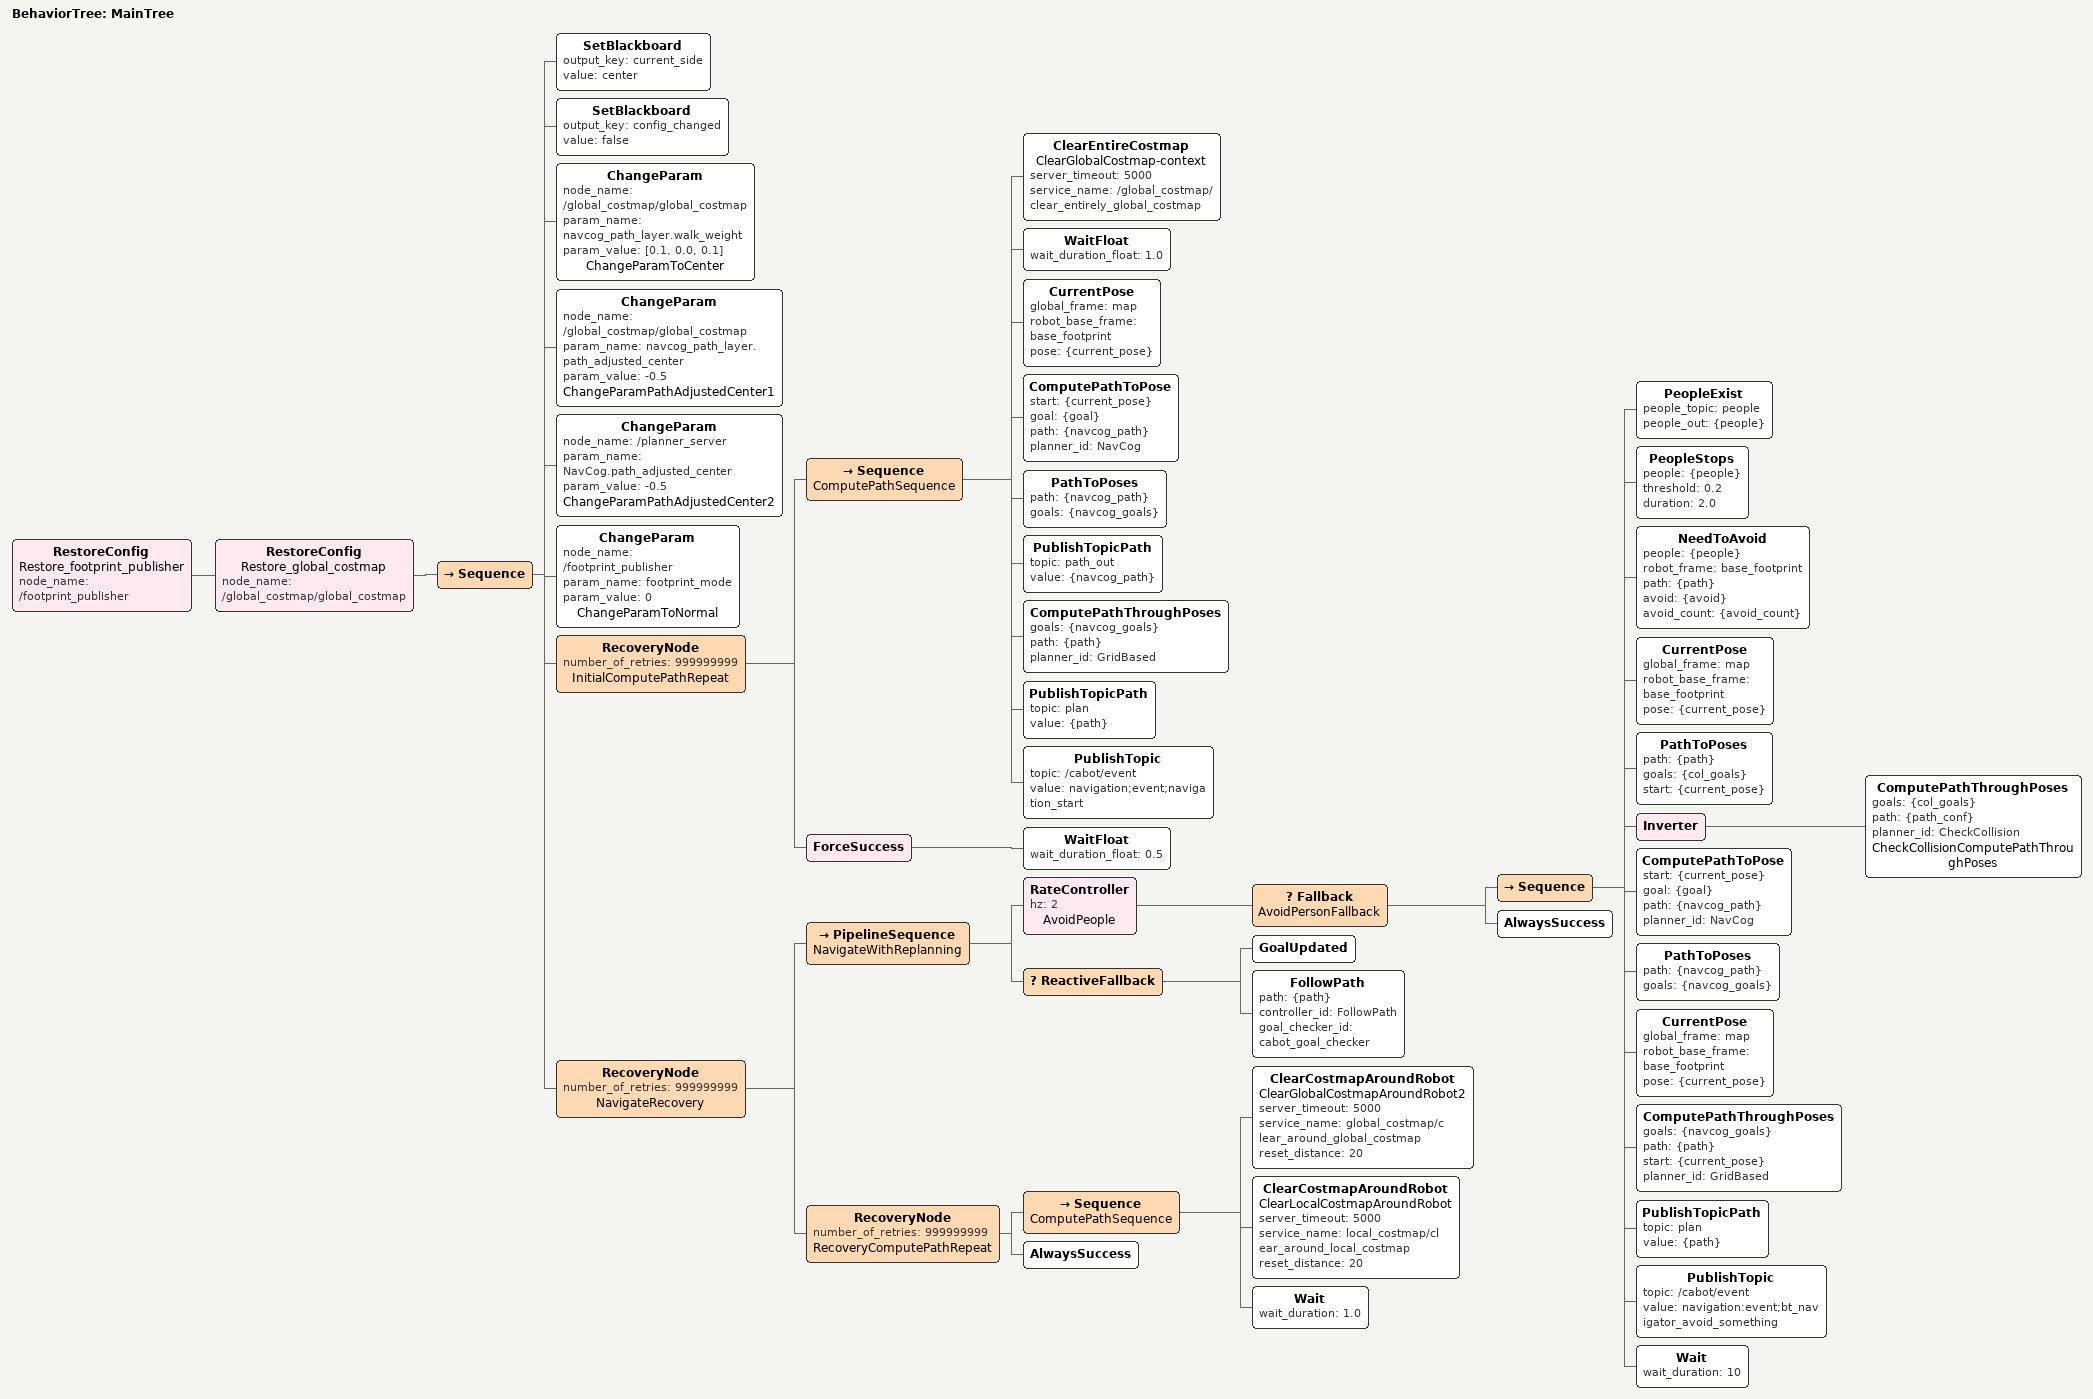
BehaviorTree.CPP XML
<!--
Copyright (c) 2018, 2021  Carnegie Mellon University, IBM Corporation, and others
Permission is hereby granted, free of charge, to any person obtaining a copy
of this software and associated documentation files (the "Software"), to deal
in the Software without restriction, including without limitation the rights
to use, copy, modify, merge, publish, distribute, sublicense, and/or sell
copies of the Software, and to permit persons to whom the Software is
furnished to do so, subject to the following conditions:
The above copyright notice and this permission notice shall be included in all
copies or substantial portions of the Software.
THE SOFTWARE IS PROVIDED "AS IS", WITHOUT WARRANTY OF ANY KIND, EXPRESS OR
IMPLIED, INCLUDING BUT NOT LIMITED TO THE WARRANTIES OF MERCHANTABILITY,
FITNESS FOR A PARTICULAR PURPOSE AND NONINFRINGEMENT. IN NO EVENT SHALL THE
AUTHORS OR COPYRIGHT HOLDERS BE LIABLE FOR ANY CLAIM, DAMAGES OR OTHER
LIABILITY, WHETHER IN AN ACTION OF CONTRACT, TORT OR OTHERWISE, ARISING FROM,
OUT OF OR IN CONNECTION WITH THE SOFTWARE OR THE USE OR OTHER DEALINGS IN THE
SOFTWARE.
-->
<!--
  This Behavior Tree replans the global path periodically at 1 Hz and it also has
  recovery actions.
-->

<root main_tree_to_execute="MainTree">
  <BehaviorTree ID="MainTree">
    <RestoreConfig name="Restore_footprint_publisher" node_name="/footprint_publisher">
    <RestoreConfig name="Restore_global_costmap" node_name="/global_costmap/global_costmap">
      <Sequence>
	<!-- initialize blackboard -->
	<SetBlackboard output_key="current_side" value="center"/>
	<SetBlackboard output_key="config_changed" value="false"/>

	<!-- use center for normal, 0.5 makes transition sudden, but small number cause issue
             passing close to obstacles -->
	<ChangeParam node_name="/global_costmap/global_costmap"
		     param_name="navcog_path_layer.walk_weight"
		     param_value="[0.1, 0.0, 0.1]"  name="ChangeParamToCenter"/>

	<ChangeParam node_name="/global_costmap/global_costmap"
		     param_name="navcog_path_layer.path_adjusted_center"
		     param_value="-0.5"  name="ChangeParamPathAdjustedCenter1"/>

	<ChangeParam node_name="/planner_server"
		     param_name="NavCog.path_adjusted_center"
		     param_value="-0.5"  name="ChangeParamPathAdjustedCenter2"/>

	<!-- default footprint is smallest, so change the footprint to normal -->
	<ChangeParam node_name="/footprint_publisher"
		     param_name="footprint_mode"
		     param_value="0"  name="ChangeParamToNormal"/>

	<!-- compute a path -->
	<RecoveryNode number_of_retries="999999999" name="InitialComputePathRepeat">
	  <Sequence name="ComputePathSequence">
	    <!-- clear costmap -->
	    <ClearEntireCostmap name="ClearGlobalCostmap-context" server_timeout="5000"
				service_name="/global_costmap/clear_entirely_global_costmap"/>

	    <!-- wait long enough to include neighbor obstacles -->
	    <WaitFloat wait_duration_float="1.0"/>
	    <CurrentPose global_frame="map" robot_base_frame="base_footprint" pose="{current_pose}" />
	    <ComputePathToPose start="{current_pose}" goal="{goal}" path="{navcog_path}" planner_id="NavCog"/>
	    <PathToPoses path="{navcog_path}" goals="{navcog_goals}" />
	    <PublishTopicPath topic="path_out" value="{navcog_path}"/> <!-- for debug -->
	    <ComputePathThroughPoses goals="{navcog_goals}" path="{path}" planner_id="GridBased"/>
	    <!-- do not remove this plan topic, this is used by ROS1 node -->
	    <PublishTopicPath topic="plan" value="{path}"/>
	    <!-- front vibration -->
	    <PublishTopic topic="/cabot/event" value="navigation;event;navigation_start" />
	  </Sequence>
	  <ForceSuccess>
	    <WaitFloat wait_duration_float="0.5"/>
	  </ForceSuccess>
	</RecoveryNode>

	<!-- main loop -->
	<RecoveryNode number_of_retries="999999999" name="NavigateRecovery">
	  <!-- navigation -->
	  <PipelineSequence name="NavigateWithReplanning">

	    <!-- Check people status frequently -->
	    <RateController hz="2" name="AvoidPeople">
              <Fallback name="AvoidPersonFallback">
		<Sequence>
<!-- check if there is someone detected -->
		  <PeopleExist people_topic="people" people_out="{people}" />
		  <PeopleStops people="{people}" threshold="0.2" duration="2.0"/>
		  <!-- find people needs to be avoided based on there walking speed and walking direction -->
		  <NeedToAvoid people="{people}" robot_frame="base_footprint" path="{path}" avoid="{avoid}" avoid_count="{avoid_count}"/>

		  <CurrentPose global_frame="map" robot_base_frame="base_footprint" pose="{current_pose}" />
		  <PathToPoses path="{path}" goals="{col_goals}" start="{current_pose}"/>
		  <Inverter>
		    <ComputePathThroughPoses goals="{col_goals}" path="{path_conf}" planner_id="CheckCollision" name="CheckCollisionComputePathThroughPoses"/>
		  </Inverter>
		  <ComputePathToPose start="{current_pose}" goal="{goal}" path="{navcog_path}" planner_id="NavCog"/>
		  <PathToPoses path="{navcog_path}" goals="{navcog_goals}" />
		  <CurrentPose global_frame="map" robot_base_frame="base_footprint" pose="{current_pose}" />
		  <ComputePathThroughPoses goals="{navcog_goals}" path="{path}" start="{current_pose}" planner_id="GridBased"/>

		  <PublishTopicPath topic="plan" value="{path}"/>
		  <!-- need to know what the robot is going to avoid -->
		  <PublishTopic topic="/cabot/event" value="navigation:event;bt_navigator_avoid_something"/>

		  <Wait wait_duration="10"/>
		</Sequence>
		<AlwaysSuccess/>
	      </Fallback>
	    </RateController>>

	    <!-- follow path -->
	    <ReactiveFallback>
	      <!-- if the goal is updated, abort following first, this will be recorvered by RecoveryComputePathRepeat -->
	      <GoalUpdated/>
	      <FollowPath path="{path}" controller_id="FollowPath" goal_checker_id="cabot_goal_checker"/>
	    </ReactiveFallback>
	  </PipelineSequence>

	  <!-- if follow path is aborted, compute path and try again -->
	  <RecoveryNode number_of_retries="999999999" name="RecoveryComputePathRepeat">
	    <Sequence name="ComputePathSequence">
	      <!-- clear costmap -->
	      <ClearCostmapAroundRobot name="ClearGlobalCostmapAroundRobot2" server_timeout="5000"
				       service_name="global_costmap/clear_around_global_costmap"
				       reset_distance="20" />
	      <ClearCostmapAroundRobot name="ClearLocalCostmapAroundRobot" server_timeout="5000"
				       service_name="local_costmap/clear_around_local_costmap"
				       reset_distance="20" />

	      <!-- wait long enough to include neighbor obstacles -->
	      <Wait wait_duration="1.0"/>
	    </Sequence>
	    <AlwaysSuccess/>
	  </RecoveryNode>
	</RecoveryNode>
      </Sequence>
    </RestoreConfig>
    </RestoreConfig>
  </BehaviorTree>
</root>
